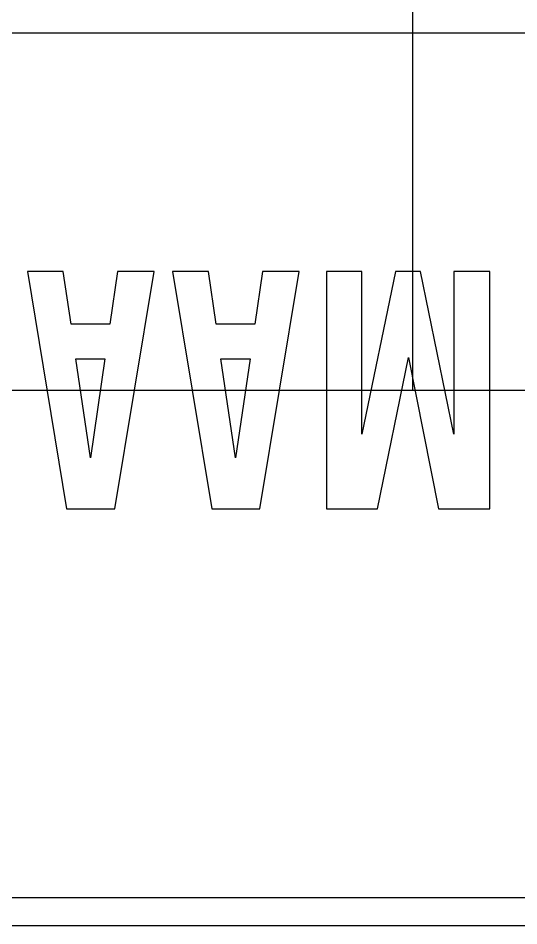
# Model space of a CAD drawing. Header units: millimetres. Extents: x -1211 to -100, y -1155 to 1320.
# Drawn here: x -801 to -748.2, y 992.9 to 1088.6 of the extents above; entities that cross this region are included whole.
import ezdxf

# ---------------------------------------------------------------- set-up
doc = ezdxf.new("R2010")
doc.units = ezdxf.units.MM
doc.layers.get('0').update_dxf_attribs({"lineweight": 25, "true_color": 0xffffff})

msp = doc.modelspace()

# ---------------------------------------------------------------- linework, layer by layer
for p, q in [((-759.33, 1049.378), (-759.33, 1149.378)), ((-759.33, 1049.378), (-759.33, 1149.378)), ((-838.531, 1087.031), (-679.131, 1087.031)), ((-941.013, 1049.378), (-577.647, 1049.378)), ((-829.652, 1049.378), (-689.008, 1049.378)), ((-915.365, 995.914), (-588.26, 995.914)), ((-595.377, 992.914), (-925.743, 992.914))]:
    msp.add_line(p, q)
at = {"color": 5, "true_color": 0x0000ff, "flags": 128}
for points in [[(-791.307, 1056.342), (-795.378, 1056.342), (-796.2, 1061.878), (-799.985, 1061.878), (-795.843, 1036.878), (-790.771, 1036.878), (-786.628, 1061.878), (-790.485, 1061.878)], [(-776.001, 1056.342), (-780.072, 1056.342), (-780.894, 1061.878), (-784.679, 1061.878), (-780.536, 1036.878), (-775.465, 1036.878), (-771.322, 1061.878), (-775.179, 1061.878)], [(-751.213, 1036.878), (-751.213, 1061.878), (-754.999, 1061.878), (-754.999, 1044.735), (-758.535, 1061.878), (-761.177, 1061.878), (-764.713, 1044.735), (-764.713, 1061.878), (-768.427, 1061.878), (-768.427, 1036.878), (-763.07, 1036.878), (-759.785, 1052.842), (-756.642, 1036.878)], [(-791.807, 1052.699), (-793.343, 1042.235), (-794.878, 1052.699)], [(-776.501, 1052.699), (-778.036, 1042.235), (-779.572, 1052.699)]]:
    msp.add_lwpolyline(points, close=True, dxfattribs=at)

doc.saveas('drawing.dxf')
